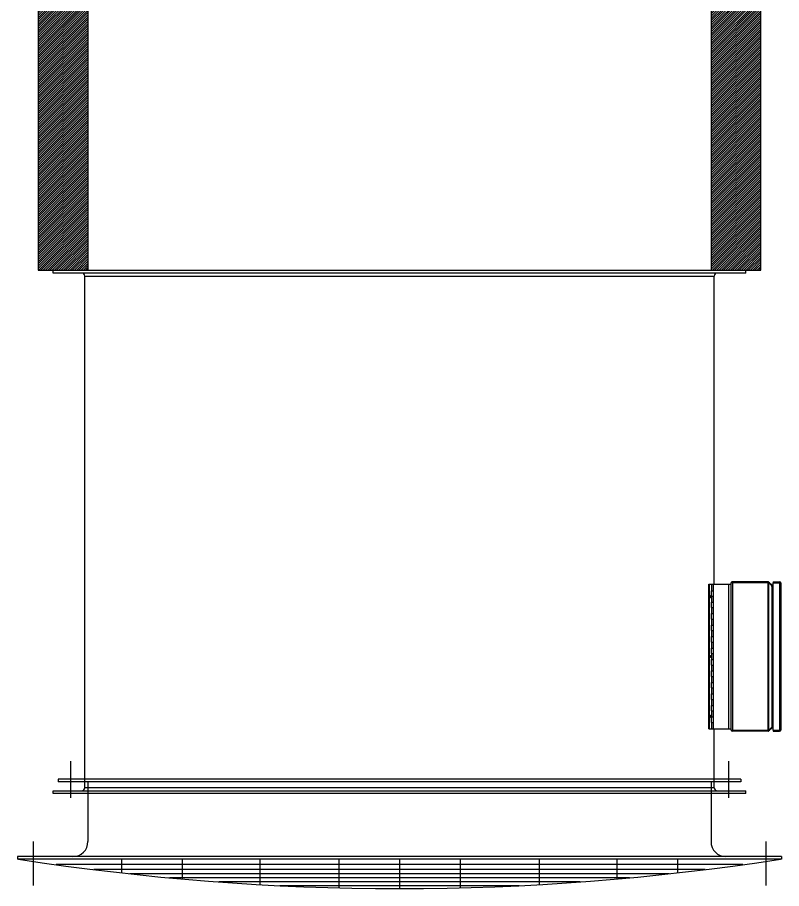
# Model space of a CAD drawing. Header units: millimetres. Extents: x -379292 to 1221486, y 92049 to 447512.
# Drawn here: x 124098 to 125631, y 210702 to 212449 of the extents above; entities that cross this region are included whole.
import ezdxf

# ---------------------------------------------------------------- set-up
doc = ezdxf.new("R2010")
doc.units = ezdxf.units.MM
doc.layers.add('_Systemair Ventilation Equipments', color=7, linetype='Continuous', lineweight=30)

# ---------------------------------------------------------------- blocks, each defined once
blk = doc.blocks.new('RSA 1250')
at = {"layer": '_Systemair Ventilation Equipments', "color": 8}
for p, q in [((12228.56, 3752.73), (12103.56, 3752.73)), ((12103.56, 3752.73), (12103.56, 3607.73)), ((12103.56, 3752.73), (12103.56, 3742.73)), ((12113.44, 3742.73), (12103.56, 3752.62)), ((12113.89, 3742.73), (12103.89, 3752.73)), ((12114.34, 3742.73), (12104.34, 3752.73)), ((12114.79, 3742.73), (12104.79, 3752.73)), ((12115.24, 3742.73), (12105.24, 3752.73)), ((12115.69, 3742.73), (12105.69, 3752.73)), ((12116.14, 3742.73), (12106.14, 3752.73)), ((12116.59, 3742.73), (12106.59, 3752.73)), ((12117.04, 3742.73), (12107.04, 3752.73)), ((12117.49, 3742.73), (12107.49, 3752.73)), ((12117.93, 3742.73), (12107.93, 3752.73)), ((12118.38, 3742.73), (12108.38, 3752.73)), ((12118.83, 3742.73), (12108.83, 3752.73)), ((12119.28, 3742.73), (12109.28, 3752.73)), ((12119.73, 3742.73), (12109.73, 3752.73)), ((12120.18, 3742.73), (12110.18, 3752.73)), ((12120.63, 3742.73), (12110.63, 3752.73)), ((12121.08, 3742.73), (12111.08, 3752.73)), ((12121.53, 3742.73), (12111.53, 3752.73)), ((12121.98, 3742.73), (12111.98, 3752.73)), ((12122.42, 3742.73), (12112.42, 3752.73)), ((12122.87, 3742.73), (12112.87, 3752.73)), ((12123.32, 3742.73), (12113.32, 3752.73)), ((12123.77, 3742.73), (12113.77, 3752.73)), ((12124.22, 3742.73), (12114.22, 3752.73)), ((12124.67, 3742.73), (12114.67, 3752.73)), ((12125.12, 3742.73), (12115.12, 3752.73)), ((12125.57, 3742.73), (12115.57, 3752.73)), ((12126.02, 3742.73), (12116.02, 3752.73)), ((12126.47, 3742.73), (12116.47, 3752.73)), ((12126.91, 3742.73), (12116.91, 3752.73)), ((12127.36, 3742.73), (12117.36, 3752.73)), ((12127.81, 3742.73), (12117.81, 3752.73)), ((12128.26, 3742.73), (12118.26, 3752.73)), ((12128.71, 3742.73), (12118.71, 3752.73)), ((12129.16, 3742.73), (12119.16, 3752.73)), ((12129.61, 3742.73), (12119.61, 3752.73)), ((12130.06, 3742.73), (12120.06, 3752.73)), ((12130.51, 3742.73), (12120.51, 3752.73)), ((12130.96, 3742.73), (12120.96, 3752.73)), ((12131.4, 3742.73), (12121.4, 3752.73)), ((12131.85, 3742.73), (12121.85, 3752.73)), ((12132.3, 3742.73), (12122.3, 3752.73)), ((12132.75, 3742.73), (12122.75, 3752.73)), ((12133.2, 3742.73), (12123.2, 3752.73)), ((12133.65, 3742.73), (12123.65, 3752.73)), ((12134.1, 3742.73), (12124.1, 3752.73)), ((12134.55, 3742.73), (12124.55, 3752.73)), ((12135, 3742.73), (12125, 3752.73)), ((12135.45, 3742.73), (12125.45, 3752.73)), ((12135.89, 3742.73), (12125.89, 3752.73)), ((12136.34, 3742.73), (12126.34, 3752.73)), ((12136.79, 3742.73), (12126.79, 3752.73)), ((12137.24, 3742.73), (12127.24, 3752.73)), ((12137.69, 3742.73), (12127.69, 3752.73)), ((12138.14, 3742.73), (12128.14, 3752.73)), ((12138.59, 3742.73), (12128.59, 3752.73)), ((12139.04, 3742.73), (12129.04, 3752.73)), ((12139.49, 3742.73), (12129.49, 3752.73)), ((12139.94, 3742.73), (12129.94, 3752.73)), ((12140.38, 3742.73), (12130.38, 3752.73)), ((12140.83, 3742.73), (12130.83, 3752.73)), ((12141.28, 3742.73), (12131.28, 3752.73)), ((12141.73, 3742.73), (12131.73, 3752.73)), ((12142.18, 3742.73), (12132.18, 3752.73)), ((12142.63, 3742.73), (12132.63, 3752.73)), ((12143.08, 3742.73), (12133.08, 3752.73)), ((12143.53, 3742.73), (12133.53, 3752.73)), ((12143.98, 3742.73), (12133.98, 3752.73)), ((12144.43, 3742.73), (12134.43, 3752.73)), ((12144.87, 3742.73), (12134.87, 3752.73)), ((12145.32, 3742.73), (12135.32, 3752.73)), ((12145.77, 3742.73), (12135.77, 3752.73)), ((12146.22, 3742.73), (12136.22, 3752.73)), ((12146.67, 3742.73), (12136.67, 3752.73)), ((12147.12, 3742.73), (12137.12, 3752.73)), ((12147.57, 3742.73), (12137.57, 3752.73)), ((12148.02, 3742.73), (12138.02, 3752.73)), ((12148.47, 3742.73), (12138.47, 3752.73)), ((12148.92, 3742.73), (12138.92, 3752.73)), ((12149.36, 3742.73), (12139.36, 3752.73)), ((12149.81, 3742.73), (12139.81, 3752.73)), ((12150.26, 3742.73), (12140.26, 3752.73)), ((12150.71, 3742.73), (12140.71, 3752.73)), ((12151.16, 3742.73), (12141.16, 3752.73)), ((12151.61, 3742.73), (12141.61, 3752.73)), ((12152.06, 3742.73), (12142.06, 3752.73)), ((12152.51, 3742.73), (12142.51, 3752.73)), ((12152.96, 3742.73), (12142.96, 3752.73)), ((12153.41, 3742.73), (12143.41, 3752.73)), ((12153.86, 3742.73), (12143.86, 3752.73)), ((12154.3, 3742.73), (12144.3, 3752.73)), ((12154.75, 3742.73), (12144.75, 3752.73)), ((12155.2, 3742.73), (12145.2, 3752.73)), ((12155.65, 3742.73), (12145.65, 3752.73)), ((12156.1, 3742.73), (12146.1, 3752.73)), ((12156.55, 3742.73), (12146.55, 3752.73)), ((12157, 3742.73), (12147, 3752.73)), ((12157.45, 3742.73), (12147.45, 3752.73)), ((12157.9, 3742.73), (12147.9, 3752.73)), ((12158.35, 3742.73), (12148.35, 3752.73)), ((12158.79, 3742.73), (12148.79, 3752.73)), ((12159.24, 3742.73), (12149.24, 3752.73)), ((12159.69, 3742.73), (12149.69, 3752.73)), ((12160.14, 3742.73), (12150.14, 3752.73)), ((12160.59, 3742.73), (12150.59, 3752.73)), ((12161.04, 3742.73), (12151.04, 3752.73)), ((12161.49, 3742.73), (12151.49, 3752.73)), ((12161.94, 3742.73), (12151.94, 3752.73)), ((12162.39, 3742.73), (12152.39, 3752.73)), ((12162.84, 3742.73), (12152.84, 3752.73)), ((12163.28, 3742.73), (12153.28, 3752.73)), ((12163.73, 3742.73), (12153.73, 3752.73)), ((12164.18, 3742.73), (12154.18, 3752.73)), ((12164.63, 3742.73), (12154.63, 3752.73)), ((12165.08, 3742.73), (12155.08, 3752.73)), ((12165.53, 3742.73), (12155.53, 3752.73)), ((12165.98, 3742.73), (12155.98, 3752.73)), ((12166.43, 3742.73), (12156.43, 3752.73)), ((12166.88, 3742.73), (12156.88, 3752.73)), ((12167.33, 3742.73), (12157.33, 3752.73)), ((12167.77, 3742.73), (12157.77, 3752.73)), ((12168.22, 3742.73), (12158.22, 3752.73)), ((12168.67, 3742.73), (12158.67, 3752.73)), ((12169.12, 3742.73), (12159.12, 3752.73)), ((12169.57, 3742.73), (12159.57, 3752.73)), ((12170.02, 3742.73), (12160.02, 3752.73)), ((12170.47, 3742.73), (12160.47, 3752.73)), ((12170.92, 3742.73), (12160.92, 3752.73)), ((12171.37, 3742.73), (12161.37, 3752.73)), ((12171.82, 3742.73), (12161.82, 3752.73)), ((12172.26, 3742.73), (12162.26, 3752.73)), ((12172.71, 3742.73), (12162.71, 3752.73)), ((12173.16, 3742.73), (12163.16, 3752.73)), ((12173.61, 3742.73), (12163.61, 3752.73)), ((12174.06, 3742.73), (12164.06, 3752.73)), ((12174.51, 3742.73), (12164.51, 3752.73)), ((12174.96, 3742.73), (12164.96, 3752.73)), ((12175.41, 3742.73), (12165.41, 3752.73)), ((12175.86, 3742.73), (12165.86, 3752.73)), ((12176.31, 3742.73), (12166.31, 3752.73)), ((12176.75, 3742.73), (12166.75, 3752.73)), ((12177.2, 3742.73), (12167.2, 3752.73)), ((12177.65, 3742.73), (12167.65, 3752.73)), ((12178.1, 3742.73), (12168.1, 3752.73)), ((12178.55, 3742.73), (12168.55, 3752.73)), ((12179, 3742.73), (12169, 3752.73)), ((12179.45, 3742.73), (12169.45, 3752.73)), ((12179.9, 3742.73), (12169.9, 3752.73)), ((12180.35, 3742.73), (12170.35, 3752.73)), ((12180.8, 3742.73), (12170.8, 3752.73)), ((12181.24, 3742.73), (12171.24, 3752.73)), ((12181.69, 3742.73), (12171.69, 3752.73)), ((12182.14, 3742.73), (12172.14, 3752.73)), ((12182.59, 3742.73), (12172.59, 3752.73)), ((12183.04, 3742.73), (12173.04, 3752.73)), ((12183.49, 3742.73), (12173.49, 3752.73)), ((12183.94, 3742.73), (12173.94, 3752.73)), ((12184.39, 3742.73), (12174.39, 3752.73)), ((12184.84, 3742.73), (12174.84, 3752.73)), ((12185.29, 3742.73), (12175.29, 3752.73)), ((12185.73, 3742.73), (12175.73, 3752.73)), ((12186.18, 3742.73), (12176.18, 3752.73)), ((12186.63, 3742.73), (12176.63, 3752.73)), ((12187.08, 3742.73), (12177.08, 3752.73)), ((12187.53, 3742.73), (12177.53, 3752.73)), ((12187.98, 3742.73), (12177.98, 3752.73)), ((12188.43, 3742.73), (12178.43, 3752.73)), ((12188.88, 3742.73), (12178.88, 3752.73)), ((12189.33, 3742.73), (12179.33, 3752.73)), ((12189.78, 3742.73), (12179.78, 3752.73)), ((12190.23, 3742.73), (12180.23, 3752.73)), ((12190.67, 3742.73), (12180.67, 3752.73)), ((12191.12, 3742.73), (12181.12, 3752.73)), ((12191.57, 3742.73), (12181.57, 3752.73)), ((12192.02, 3742.73), (12182.02, 3752.73)), ((12192.47, 3742.73), (12182.47, 3752.73)), ((12192.92, 3742.73), (12182.92, 3752.73)), ((12193.37, 3742.73), (12183.37, 3752.73)), ((12193.82, 3742.73), (12183.82, 3752.73)), ((12194.27, 3742.73), (12184.27, 3752.73)), ((12194.72, 3742.73), (12184.72, 3752.73)), ((12195.16, 3742.73), (12185.16, 3752.73)), ((12195.61, 3742.73), (12185.61, 3752.73)), ((12196.06, 3742.73), (12186.06, 3752.73)), ((12196.51, 3742.73), (12186.51, 3752.73)), ((12196.96, 3742.73), (12186.96, 3752.73)), ((12197.41, 3742.73), (12187.41, 3752.73)), ((12197.86, 3742.73), (12187.86, 3752.73)), ((12198.31, 3742.73), (12188.31, 3752.73)), ((12198.76, 3742.73), (12188.76, 3752.73)), ((12199.21, 3742.73), (12189.21, 3752.73)), ((12199.65, 3742.73), (12189.65, 3752.73)), ((12200.1, 3742.73), (12190.1, 3752.73)), ((12200.55, 3742.73), (12190.55, 3752.73)), ((12201, 3742.73), (12191, 3752.73)), ((12201.45, 3742.73), (12191.45, 3752.73)), ((12201.9, 3742.73), (12191.9, 3752.73)), ((12202.35, 3742.73), (12192.35, 3752.73)), ((12202.8, 3742.73), (12192.8, 3752.73)), ((12203.25, 3742.73), (12193.25, 3752.73)), ((12203.7, 3742.73), (12193.7, 3752.73)), ((12204.14, 3742.73), (12194.14, 3752.73)), ((12204.59, 3742.73), (12194.59, 3752.73)), ((12205.04, 3742.73), (12195.04, 3752.73)), ((12205.49, 3742.73), (12195.49, 3752.73)), ((12205.94, 3742.73), (12195.94, 3752.73)), ((12206.39, 3742.73), (12196.39, 3752.73)), ((12206.84, 3742.73), (12196.84, 3752.73)), ((12207.29, 3742.73), (12197.29, 3752.73)), ((12207.74, 3742.73), (12197.74, 3752.73)), ((12208.19, 3742.73), (12198.19, 3752.73)), ((12208.63, 3742.73), (12198.63, 3752.73)), ((12209.08, 3742.73), (12199.08, 3752.73)), ((12209.53, 3742.73), (12199.53, 3752.73)), ((12209.98, 3742.73), (12199.98, 3752.73)), ((12210.43, 3742.73), (12200.43, 3752.73)), ((12210.88, 3742.73), (12200.88, 3752.73)), ((12211.33, 3742.73), (12201.33, 3752.73)), ((12211.78, 3742.73), (12201.78, 3752.73)), ((12212.23, 3742.73), (12202.23, 3752.73)), ((12212.68, 3742.73), (12202.68, 3752.73)), ((12213.12, 3742.73), (12203.12, 3752.73)), ((12213.57, 3742.73), (12203.57, 3752.73)), ((12214.02, 3742.73), (12204.02, 3752.73)), ((12214.47, 3742.73), (12204.47, 3752.73)), ((12214.92, 3742.73), (12204.92, 3752.73)), ((12215.37, 3742.73), (12205.37, 3752.73)), ((12215.82, 3742.73), (12205.82, 3752.73)), ((12216.27, 3742.73), (12206.27, 3752.73)), ((12216.72, 3742.73), (12206.72, 3752.73)), ((12217.17, 3742.73), (12207.17, 3752.73)), ((12217.61, 3742.73), (12207.61, 3752.73)), ((12218.06, 3742.73), (12208.06, 3752.73)), ((12218.51, 3742.73), (12208.51, 3752.73)), ((12218.96, 3742.73), (12208.96, 3752.73)), ((12219.41, 3742.73), (12209.41, 3752.73)), ((12219.86, 3742.73), (12209.86, 3752.73)), ((12220.31, 3742.73), (12210.31, 3752.73)), ((12220.76, 3742.73), (12210.76, 3752.73)), ((12221.21, 3742.73), (12211.21, 3752.73)), ((12221.66, 3742.73), (12211.66, 3752.73)), ((12222.11, 3742.73), (12212.11, 3752.73)), ((12222.55, 3742.73), (12212.55, 3752.73)), ((12223, 3742.73), (12213, 3752.73)), ((12223.45, 3742.73), (12213.45, 3752.73)), ((12223.9, 3742.73), (12213.9, 3752.73)), ((12224.35, 3742.73), (12214.35, 3752.73)), ((12224.8, 3742.73), (12214.8, 3752.73)), ((12225.25, 3742.73), (12215.25, 3752.73)), ((12225.7, 3742.73), (12215.7, 3752.73)), ((12226.15, 3742.73), (12216.15, 3752.73)), ((12226.6, 3742.73), (12216.6, 3752.73)), ((12227.04, 3742.73), (12217.04, 3752.73)), ((12227.49, 3742.73), (12217.49, 3752.73)), ((12227.94, 3742.73), (12217.94, 3752.73)), ((12228.39, 3742.73), (12218.39, 3752.73)), ((12228.56, 3743.01), (12218.84, 3752.73)), ((12228.56, 3743.46), (12219.29, 3752.73)), ((12228.56, 3743.91), (12219.74, 3752.73)), ((12228.56, 3744.36), (12220.19, 3752.73)), ((12228.56, 3744.81), (12220.64, 3752.73)), ((12228.56, 3745.26), (12221.09, 3752.73)), ((12228.56, 3745.71), (12221.53, 3752.73)), ((12228.56, 3746.16), (12221.98, 3752.73)), ((12228.56, 3746.61), (12222.43, 3752.73)), ((12228.56, 3747.06), (12222.88, 3752.73)), ((12228.56, 3747.5), (12223.33, 3752.73)), ((12228.56, 3747.95), (12223.78, 3752.73)), ((12228.56, 3748.4), (12224.23, 3752.73)), ((12228.56, 3748.85), (12224.68, 3752.73)), ((12228.56, 3749.3), (12225.13, 3752.73)), ((12228.56, 3749.75), (12225.58, 3752.73)), ((12228.56, 3750.2), (12226.02, 3752.73)), ((12228.56, 3750.65), (12226.47, 3752.73)), ((12228.56, 3751.1), (12226.92, 3752.73)), ((12228.56, 3751.55), (12227.37, 3752.73)), ((12228.56, 3752), (12227.82, 3752.73)), ((12228.56, 3752.44), (12228.27, 3752.73)), ((12228.56, 3607.73), (12228.56, 3752.73)), ((12112.99, 3742.73), (12103.56, 3752.17)), ((12112.55, 3742.73), (12103.56, 3751.72)), ((12112.1, 3742.73), (12103.56, 3751.27)), ((12111.65, 3742.73), (12103.56, 3750.82)), ((12111.2, 3742.73), (12103.56, 3750.37)), ((12110.75, 3742.73), (12103.56, 3749.92)), ((12110.3, 3742.73), (12103.56, 3749.48)), ((12109.85, 3742.73), (12103.56, 3749.03)), ((12109.4, 3742.73), (12103.56, 3748.58)), ((12108.95, 3742.73), (12103.56, 3748.13)), ((12108.5, 3742.73), (12103.56, 3747.68)), ((12108.06, 3742.73), (12103.56, 3747.23)), ((12107.61, 3742.73), (12103.56, 3746.78)), ((12107.16, 3742.73), (12103.56, 3746.33)), ((12106.71, 3742.73), (12103.56, 3745.88)), ((12106.26, 3742.73), (12103.56, 3745.43)), ((12105.81, 3742.73), (12103.56, 3744.99)), ((12105.36, 3742.73), (12103.56, 3744.54)), ((12104.91, 3742.73), (12103.56, 3744.09)), ((12104.46, 3742.73), (12103.56, 3743.64)), ((12104.01, 3742.73), (12103.56, 3743.19)), ((12103.57, 3742.73), (12103.56, 3742.74)), ((12103.56, 3742.73), (12228.56, 3742.73)), ((12103.56, 3607.73), (12103.56, 3617.73)), ((12103.56, 3617.73), (12228.56, 3617.73)), ((12113.29, 3607.73), (12103.56, 3617.47)), ((12112.84, 3607.73), (12103.56, 3617.02)), ((12112.39, 3607.73), (12103.56, 3616.57)), ((12113.74, 3607.73), (12103.74, 3617.73)), ((12114.19, 3607.73), (12104.19, 3617.73)), ((12114.64, 3607.73), (12104.64, 3617.73)), ((12115.09, 3607.73), (12105.09, 3617.73)), ((12115.54, 3607.73), (12105.54, 3617.73)), ((12115.99, 3607.73), (12105.99, 3617.73)), ((12116.43, 3607.73), (12106.43, 3617.73)), ((12116.88, 3607.73), (12106.88, 3617.73)), ((12117.33, 3607.73), (12107.33, 3617.73)), ((12117.78, 3607.73), (12107.78, 3617.73)), ((12118.23, 3607.73), (12108.23, 3617.73)), ((12118.68, 3607.73), (12108.68, 3617.73)), ((12119.13, 3607.73), (12109.13, 3617.73)), ((12119.58, 3607.73), (12109.58, 3617.73)), ((12120.03, 3607.73), (12110.03, 3617.73)), ((12120.48, 3607.73), (12110.48, 3617.73)), ((12120.92, 3607.73), (12110.92, 3617.73)), ((12121.37, 3607.73), (12111.37, 3617.73)), ((12121.82, 3607.73), (12111.82, 3617.73)), ((12122.27, 3607.73), (12112.27, 3617.73)), ((12122.72, 3607.73), (12112.72, 3617.73)), ((12123.17, 3607.73), (12113.17, 3617.73)), ((12123.62, 3607.73), (12113.62, 3617.73)), ((12124.07, 3607.73), (12114.07, 3617.73)), ((12124.52, 3607.73), (12114.52, 3617.73)), ((12124.97, 3607.73), (12114.97, 3617.73)), ((12125.41, 3607.73), (12115.41, 3617.73)), ((12125.86, 3607.73), (12115.86, 3617.73)), ((12126.31, 3607.73), (12116.31, 3617.73)), ((12126.76, 3607.73), (12116.76, 3617.73)), ((12127.21, 3607.73), (12117.21, 3617.73)), ((12127.66, 3607.73), (12117.66, 3617.73)), ((12128.11, 3607.73), (12118.11, 3617.73)), ((12128.56, 3607.73), (12118.56, 3617.73)), ((12129.01, 3607.73), (12119.01, 3617.73)), ((12129.46, 3607.73), (12119.46, 3617.73)), ((12129.9, 3607.73), (12119.9, 3617.73)), ((12130.35, 3607.73), (12120.35, 3617.73)), ((12130.8, 3607.73), (12120.8, 3617.73)), ((12131.25, 3607.73), (12121.25, 3617.73)), ((12131.7, 3607.73), (12121.7, 3617.73)), ((12132.15, 3607.73), (12122.15, 3617.73)), ((12132.6, 3607.73), (12122.6, 3617.73)), ((12133.05, 3607.73), (12123.05, 3617.73)), ((12133.5, 3607.73), (12123.5, 3617.73)), ((12133.95, 3607.73), (12123.95, 3617.73)), ((12134.39, 3607.73), (12124.39, 3617.73)), ((12134.84, 3607.73), (12124.84, 3617.73)), ((12135.29, 3607.73), (12125.29, 3617.73)), ((12135.74, 3607.73), (12125.74, 3617.73)), ((12136.19, 3607.73), (12126.19, 3617.73)), ((12136.64, 3607.73), (12126.64, 3617.73)), ((12137.09, 3607.73), (12127.09, 3617.73)), ((12137.54, 3607.73), (12127.54, 3617.73)), ((12137.99, 3607.73), (12127.99, 3617.73)), ((12138.44, 3607.73), (12128.44, 3617.73)), ((12138.88, 3607.73), (12128.88, 3617.73)), ((12139.33, 3607.73), (12129.33, 3617.73)), ((12139.78, 3607.73), (12129.78, 3617.73)), ((12140.23, 3607.73), (12130.23, 3617.73)), ((12140.68, 3607.73), (12130.68, 3617.73)), ((12141.13, 3607.73), (12131.13, 3617.73)), ((12141.58, 3607.73), (12131.58, 3617.73)), ((12142.03, 3607.73), (12132.03, 3617.73)), ((12142.48, 3607.73), (12132.48, 3617.73)), ((12142.93, 3607.73), (12132.93, 3617.73)), ((12143.37, 3607.73), (12133.37, 3617.73)), ((12143.82, 3607.73), (12133.82, 3617.73)), ((12144.27, 3607.73), (12134.27, 3617.73)), ((12144.72, 3607.73), (12134.72, 3617.73)), ((12145.17, 3607.73), (12135.17, 3617.73)), ((12145.62, 3607.73), (12135.62, 3617.73)), ((12146.07, 3607.73), (12136.07, 3617.73)), ((12146.52, 3607.73), (12136.52, 3617.73)), ((12146.97, 3607.73), (12136.97, 3617.73)), ((12147.42, 3607.73), (12137.42, 3617.73)), ((12147.87, 3607.73), (12137.87, 3617.73)), ((12148.31, 3607.73), (12138.31, 3617.73)), ((12148.76, 3607.73), (12138.76, 3617.73)), ((12149.21, 3607.73), (12139.21, 3617.73)), ((12149.66, 3607.73), (12139.66, 3617.73)), ((12150.11, 3607.73), (12140.11, 3617.73)), ((12150.56, 3607.73), (12140.56, 3617.73)), ((12151.01, 3607.73), (12141.01, 3617.73)), ((12151.46, 3607.73), (12141.46, 3617.73)), ((12151.91, 3607.73), (12141.91, 3617.73)), ((12152.36, 3607.73), (12142.36, 3617.73)), ((12152.8, 3607.73), (12142.8, 3617.73)), ((12153.25, 3607.73), (12143.25, 3617.73)), ((12153.7, 3607.73), (12143.7, 3617.73)), ((12154.15, 3607.73), (12144.15, 3617.73)), ((12154.6, 3607.73), (12144.6, 3617.73)), ((12155.05, 3607.73), (12145.05, 3617.73)), ((12155.5, 3607.73), (12145.5, 3617.73)), ((12155.95, 3607.73), (12145.95, 3617.73)), ((12156.4, 3607.73), (12146.4, 3617.73)), ((12156.85, 3607.73), (12146.85, 3617.73)), ((12157.29, 3607.73), (12147.29, 3617.73)), ((12157.74, 3607.73), (12147.74, 3617.73)), ((12158.19, 3607.73), (12148.19, 3617.73)), ((12158.64, 3607.73), (12148.64, 3617.73)), ((12159.09, 3607.73), (12149.09, 3617.73)), ((12159.54, 3607.73), (12149.54, 3617.73)), ((12159.99, 3607.73), (12149.99, 3617.73)), ((12160.44, 3607.73), (12150.44, 3617.73)), ((12160.89, 3607.73), (12150.89, 3617.73)), ((12161.34, 3607.73), (12151.34, 3617.73)), ((12161.78, 3607.73), (12151.78, 3617.73)), ((12162.23, 3607.73), (12152.23, 3617.73)), ((12162.68, 3607.73), (12152.68, 3617.73)), ((12163.13, 3607.73), (12153.13, 3617.73)), ((12163.58, 3607.73), (12153.58, 3617.73)), ((12164.03, 3607.73), (12154.03, 3617.73)), ((12164.48, 3607.73), (12154.48, 3617.73)), ((12164.93, 3607.73), (12154.93, 3617.73)), ((12165.38, 3607.73), (12155.38, 3617.73)), ((12165.83, 3607.73), (12155.83, 3617.73)), ((12166.27, 3607.73), (12156.27, 3617.73)), ((12166.72, 3607.73), (12156.72, 3617.73)), ((12167.17, 3607.73), (12157.17, 3617.73)), ((12167.62, 3607.73), (12157.62, 3617.73)), ((12168.07, 3607.73), (12158.07, 3617.73)), ((12168.52, 3607.73), (12158.52, 3617.73)), ((12168.97, 3607.73), (12158.97, 3617.73)), ((12169.42, 3607.73), (12159.42, 3617.73)), ((12169.87, 3607.73), (12159.87, 3617.73)), ((12170.32, 3607.73), (12160.32, 3617.73)), ((12170.76, 3607.73), (12160.76, 3617.73)), ((12171.21, 3607.73), (12161.21, 3617.73)), ((12171.66, 3607.73), (12161.66, 3617.73)), ((12172.11, 3607.73), (12162.11, 3617.73)), ((12172.56, 3607.73), (12162.56, 3617.73)), ((12173.01, 3607.73), (12163.01, 3617.73)), ((12173.46, 3607.73), (12163.46, 3617.73)), ((12173.91, 3607.73), (12163.91, 3617.73)), ((12174.36, 3607.73), (12164.36, 3617.73)), ((12174.81, 3607.73), (12164.81, 3617.73)), ((12175.25, 3607.73), (12165.25, 3617.73)), ((12175.7, 3607.73), (12165.7, 3617.73)), ((12176.15, 3607.73), (12166.15, 3617.73)), ((12176.6, 3607.73), (12166.6, 3617.73)), ((12177.05, 3607.73), (12167.05, 3617.73)), ((12177.5, 3607.73), (12167.5, 3617.73)), ((12177.95, 3607.73), (12167.95, 3617.73)), ((12178.4, 3607.73), (12168.4, 3617.73)), ((12178.85, 3607.73), (12168.85, 3617.73)), ((12179.3, 3607.73), (12169.3, 3617.73)), ((12179.74, 3607.73), (12169.74, 3617.73)), ((12180.19, 3607.73), (12170.19, 3617.73)), ((12180.64, 3607.73), (12170.64, 3617.73)), ((12181.09, 3607.73), (12171.09, 3617.73)), ((12181.54, 3607.73), (12171.54, 3617.73)), ((12181.99, 3607.73), (12171.99, 3617.73)), ((12182.44, 3607.73), (12172.44, 3617.73)), ((12182.89, 3607.73), (12172.89, 3617.73)), ((12183.34, 3607.73), (12173.34, 3617.73)), ((12183.79, 3607.73), (12173.79, 3617.73)), ((12184.24, 3607.73), (12174.24, 3617.73)), ((12184.68, 3607.73), (12174.68, 3617.73)), ((12185.13, 3607.73), (12175.13, 3617.73)), ((12185.58, 3607.73), (12175.58, 3617.73)), ((12186.03, 3607.73), (12176.03, 3617.73)), ((12186.48, 3607.73), (12176.48, 3617.73)), ((12186.93, 3607.73), (12176.93, 3617.73)), ((12187.38, 3607.73), (12177.38, 3617.73)), ((12187.83, 3607.73), (12177.83, 3617.73)), ((12188.28, 3607.73), (12178.28, 3617.73)), ((12188.73, 3607.73), (12178.73, 3617.73)), ((12189.17, 3607.73), (12179.17, 3617.73)), ((12189.62, 3607.73), (12179.62, 3617.73)), ((12190.07, 3607.73), (12180.07, 3617.73)), ((12190.52, 3607.73), (12180.52, 3617.73)), ((12190.97, 3607.73), (12180.97, 3617.73)), ((12191.42, 3607.73), (12181.42, 3617.73)), ((12191.87, 3607.73), (12181.87, 3617.73)), ((12192.32, 3607.73), (12182.32, 3617.73)), ((12192.77, 3607.73), (12182.77, 3617.73)), ((12193.22, 3607.73), (12183.22, 3617.73)), ((12193.66, 3607.73), (12183.66, 3617.73)), ((12194.11, 3607.73), (12184.11, 3617.73)), ((12194.56, 3607.73), (12184.56, 3617.73)), ((12195.01, 3607.73), (12185.01, 3617.73)), ((12195.46, 3607.73), (12185.46, 3617.73)), ((12195.91, 3607.73), (12185.91, 3617.73)), ((12196.36, 3607.73), (12186.36, 3617.73)), ((12196.81, 3607.73), (12186.81, 3617.73)), ((12197.26, 3607.73), (12187.26, 3617.73)), ((12197.71, 3607.73), (12187.71, 3617.73)), ((12198.15, 3607.73), (12188.15, 3617.73)), ((12198.6, 3607.73), (12188.6, 3617.73)), ((12199.05, 3607.73), (12189.05, 3617.73)), ((12199.5, 3607.73), (12189.5, 3617.73)), ((12199.95, 3607.73), (12189.95, 3617.73)), ((12200.4, 3607.73), (12190.4, 3617.73)), ((12200.85, 3607.73), (12190.85, 3617.73)), ((12201.3, 3607.73), (12191.3, 3617.73)), ((12201.75, 3607.73), (12191.75, 3617.73)), ((12202.2, 3607.73), (12192.2, 3617.73)), ((12202.64, 3607.73), (12192.64, 3617.73)), ((12203.09, 3607.73), (12193.09, 3617.73)), ((12203.54, 3607.73), (12193.54, 3617.73)), ((12203.99, 3607.73), (12193.99, 3617.73)), ((12204.44, 3607.73), (12194.44, 3617.73)), ((12204.89, 3607.73), (12194.89, 3617.73)), ((12205.34, 3607.73), (12195.34, 3617.73)), ((12205.79, 3607.73), (12195.79, 3617.73)), ((12206.24, 3607.73), (12196.24, 3617.73)), ((12206.69, 3607.73), (12196.69, 3617.73)), ((12207.13, 3607.73), (12197.13, 3617.73)), ((12207.58, 3607.73), (12197.58, 3617.73)), ((12208.03, 3607.73), (12198.03, 3617.73)), ((12208.48, 3607.73), (12198.48, 3617.73)), ((12208.93, 3607.73), (12198.93, 3617.73)), ((12209.38, 3607.73), (12199.38, 3617.73)), ((12209.83, 3607.73), (12199.83, 3617.73)), ((12210.28, 3607.73), (12200.28, 3617.73)), ((12210.73, 3607.73), (12200.73, 3617.73)), ((12211.18, 3607.73), (12201.18, 3617.73)), ((12211.62, 3607.73), (12201.62, 3617.73)), ((12212.07, 3607.73), (12202.07, 3617.73)), ((12212.52, 3607.73), (12202.52, 3617.73)), ((12212.97, 3607.73), (12202.97, 3617.73)), ((12213.42, 3607.73), (12203.42, 3617.73)), ((12213.87, 3607.73), (12203.87, 3617.73)), ((12214.32, 3607.73), (12204.32, 3617.73)), ((12214.77, 3607.73), (12204.77, 3617.73)), ((12215.22, 3607.73), (12205.22, 3617.73)), ((12215.67, 3607.73), (12205.67, 3617.73)), ((12216.11, 3607.73), (12206.11, 3617.73)), ((12216.56, 3607.73), (12206.56, 3617.73)), ((12217.01, 3607.73), (12207.01, 3617.73)), ((12217.46, 3607.73), (12207.46, 3617.73)), ((12217.91, 3607.73), (12207.91, 3617.73)), ((12218.36, 3607.73), (12208.36, 3617.73)), ((12218.81, 3607.73), (12208.81, 3617.73)), ((12219.26, 3607.73), (12209.26, 3617.73)), ((12219.71, 3607.73), (12209.71, 3617.73)), ((12220.16, 3607.73), (12210.16, 3617.73)), ((12220.61, 3607.73), (12210.61, 3617.73)), ((12221.05, 3607.73), (12211.05, 3617.73)), ((12221.5, 3607.73), (12211.5, 3617.73)), ((12221.95, 3607.73), (12211.95, 3617.73)), ((12222.4, 3607.73), (12212.4, 3617.73)), ((12222.85, 3607.73), (12212.85, 3617.73)), ((12223.3, 3607.73), (12213.3, 3617.73)), ((12223.75, 3607.73), (12213.75, 3617.73)), ((12224.2, 3607.73), (12214.2, 3617.73)), ((12224.65, 3607.73), (12214.65, 3617.73)), ((12225.1, 3607.73), (12215.1, 3617.73)), ((12225.54, 3607.73), (12215.54, 3617.73)), ((12225.99, 3607.73), (12215.99, 3617.73)), ((12226.44, 3607.73), (12216.44, 3617.73)), ((12226.89, 3607.73), (12216.89, 3617.73)), ((12227.34, 3607.73), (12217.34, 3617.73)), ((12227.79, 3607.73), (12217.79, 3617.73)), ((12228.24, 3607.73), (12218.24, 3617.73)), ((12228.56, 3607.86), (12218.69, 3617.73)), ((12228.56, 3608.31), (12219.14, 3617.73)), ((12228.56, 3608.76), (12219.59, 3617.73)), ((12228.56, 3609.21), (12220.03, 3617.73)), ((12228.56, 3609.66), (12220.48, 3617.73)), ((12228.56, 3610.11), (12220.93, 3617.73)), ((12228.56, 3610.56), (12221.38, 3617.73)), ((12228.56, 3611.01), (12221.83, 3617.73)), ((12228.56, 3611.45), (12222.28, 3617.73)), ((12228.56, 3611.9), (12222.73, 3617.73)), ((12228.56, 3612.35), (12223.18, 3617.73)), ((12228.56, 3612.8), (12223.63, 3617.73)), ((12228.56, 3613.25), (12224.08, 3617.73)), ((12228.56, 3613.7), (12224.52, 3617.73)), ((12228.56, 3614.15), (12224.97, 3617.73)), ((12228.56, 3614.6), (12225.42, 3617.73)), ((12228.56, 3615.05), (12225.87, 3617.73)), ((12228.56, 3615.5), (12226.32, 3617.73)), ((12228.56, 3615.94), (12226.77, 3617.73)), ((12228.56, 3616.39), (12227.22, 3617.73)), ((12228.56, 3616.84), (12227.67, 3617.73)), ((12228.56, 3617.29), (12228.12, 3617.73)), ((12111.94, 3607.73), (12103.56, 3616.12)), ((12111.5, 3607.73), (12103.56, 3615.67)), ((12111.05, 3607.73), (12103.56, 3615.22)), ((12110.6, 3607.73), (12103.56, 3614.77)), ((12110.15, 3607.73), (12103.56, 3614.32)), ((12109.7, 3607.73), (12103.56, 3613.87)), ((12109.25, 3607.73), (12103.56, 3613.42)), ((12108.8, 3607.73), (12103.56, 3612.98)), ((12108.35, 3607.73), (12103.56, 3612.53)), ((12107.9, 3607.73), (12103.56, 3612.08)), ((12107.45, 3607.73), (12103.56, 3611.63)), ((12107, 3607.73), (12103.56, 3611.18)), ((12106.56, 3607.73), (12103.56, 3610.73)), ((12106.11, 3607.73), (12103.56, 3610.28)), ((12105.66, 3607.73), (12103.56, 3609.83)), ((12105.21, 3607.73), (12103.56, 3609.38)), ((12104.76, 3607.73), (12103.56, 3608.93)), ((12104.31, 3607.73), (12103.56, 3608.49)), ((12103.86, 3607.73), (12103.56, 3608.04)), ((12103.56, 3607.73), (12228.56, 3607.73))]:
    blk.add_line(p, q, dxfattribs=at)
blk = doc.blocks.new('AXC 1250')
at = {"layer": '_Systemair Ventilation Equipments', "color": 8, "linetype": 'Continuous'}
for p, q in [((12474.24, 3755.21), (12474.24, 3756.46)), ((12474.24, 3756.46), (12504.24, 3756.46)), ((12474.49, 3755.21), (12474.49, 3756.71)), ((12474.49, 3756.71), (12503.99, 3756.71)), ((12503.99, 3755.21), (12503.99, 3756.71)), ((12504.24, 3755.21), (12504.24, 3756.46)), ((12474.24, 3755.21), (12474.49, 3755.21)), ((12474.24, 3754.17), (12474.24, 3747.02)), ((12504.24, 3754.17), (12474.24, 3754.17)), ((12474.31, 3754.35), (12474.88, 3754.91)), ((12474.31, 3754.35), (12474.32, 3754.35)), ((12474.32, 3754.35), (12474.33, 3754.36)), ((12474.33, 3754.36), (12474.34, 3754.37)), ((12474.34, 3754.37), (12474.36, 3754.37)), ((12474.36, 3754.37), (12474.37, 3754.37)), ((12474.37, 3754.37), (12474.39, 3754.37)), ((12474.39, 3754.37), (12474.4, 3754.37)), ((12474.4, 3754.37), (12474.42, 3754.37)), ((12474.42, 3754.37), (12474.44, 3754.37)), ((12474.44, 3754.37), (12474.45, 3754.36)), ((12474.45, 3754.36), (12474.47, 3754.35)), ((12474.47, 3754.35), (12474.49, 3754.35)), ((12503.99, 3755.21), (12474.49, 3755.21)), ((12474.49, 3754.35), (12475.06, 3754.91)), ((12474.49, 3754.35), (12474.49, 3746.77)), ((12503.98, 3754.35), (12474.49, 3754.35)), ((12474.89, 3754.93), (12474.88, 3754.91)), ((12474.89, 3754.92), (12474.88, 3754.92)), ((12474.88, 3754.92), (12474.88, 3754.91)), ((12474.91, 3754.95), (12474.89, 3754.93)), ((12474.9, 3754.92), (12474.89, 3754.92)), ((12474.89, 3754.92), (12474.89, 3754.92)), ((12474.91, 3754.92), (12474.9, 3754.92)), ((12474.9, 3754.92), (12474.9, 3754.92)), ((12474.92, 3754.97), (12474.91, 3754.95)), ((12474.92, 3754.92), (12474.91, 3754.92)), ((12474.93, 3755), (12474.92, 3754.97)), ((12474.93, 3754.92), (12474.92, 3754.92)), ((12474.94, 3755.02), (12474.93, 3755)), ((12474.95, 3754.92), (12474.93, 3754.92)), ((12474.94, 3755.08), (12474.94, 3755.21)), ((12474.94, 3755.09), (12474.95, 3755.1)), ((12474.94, 3755.08), (12474.94, 3755.09)), ((12474.94, 3755.09), (12474.94, 3755.07)), ((12474.94, 3755.07), (12474.94, 3755.04)), ((12474.94, 3755.04), (12474.94, 3755.02)), ((12474.95, 3755.1), (12474.96, 3755.11)), ((12474.96, 3754.92), (12474.95, 3754.92)), ((12474.96, 3755.11), (12474.96, 3755.12)), ((12474.96, 3755.12), (12474.97, 3755.12)), ((12474.97, 3754.92), (12474.96, 3754.92)), ((12474.97, 3755.12), (12474.98, 3755.12)), ((12474.99, 3754.92), (12474.97, 3754.92)), ((12474.98, 3755.12), (12474.99, 3755.13)), ((12474.99, 3755.13), (12475, 3755.13)), ((12475, 3754.92), (12474.99, 3754.92)), ((12475, 3755.13), (12475.01, 3755.13)), ((12475.02, 3754.92), (12475, 3754.92)), ((12475.01, 3755.13), (12475.02, 3755.13)), ((12475.02, 3755.13), (12475.03, 3755.13)), ((12475.04, 3754.92), (12475.02, 3754.92)), ((12475.03, 3755.13), (12475.05, 3755.12)), ((12475.06, 3754.91), (12475.04, 3754.92)), ((12475.05, 3755.12), (12475.06, 3755.12)), ((12475.06, 3755.12), (12475.07, 3755.12)), ((12475.07, 3754.93), (12475.06, 3754.91)), ((12475.08, 3754.91), (12475.06, 3754.91)), ((12475.07, 3755.12), (12475.09, 3755.11)), ((12475.08, 3754.95), (12475.07, 3754.93)), ((12475.09, 3754.97), (12475.08, 3754.95)), ((12475.1, 3754.9), (12475.08, 3754.91)), ((12475.09, 3755.11), (12475.11, 3755.1)), ((12475.1, 3755.02), (12475.09, 3755)), ((12475.09, 3755), (12475.09, 3754.97)), ((12475.11, 3755.04), (12475.1, 3755.02)), ((12475.13, 3754.9), (12475.1, 3754.9)), ((12475.11, 3755.1), (12475.12, 3755.09)), ((12475.12, 3755.07), (12475.11, 3755.04)), ((12475.12, 3755.09), (12475.14, 3755.09)), ((12475.12, 3755.09), (12475.12, 3755.07)), ((12475.15, 3754.9), (12475.13, 3754.9)), ((12475.14, 3755.09), (12475.15, 3755.08)), ((12475.15, 3755.08), (12475.16, 3755.08)), ((12475.17, 3754.9), (12475.15, 3754.9)), ((12475.16, 3755.08), (12475.17, 3755.08)), ((12475.17, 3755.08), (12475.18, 3755.08)), ((12475.19, 3754.9), (12475.17, 3754.9)), ((12475.18, 3755.08), (12475.19, 3755.08)), ((12475.19, 3754.9), (12475.19, 3755.21)), ((12475.19, 3755.08), (12503.28, 3755.08)), ((12475.19, 3754.9), (12503.28, 3754.9)), ((12503.28, 3754.9), (12503.28, 3755.21)), ((12503.28, 3755.08), (12503.29, 3755.08)), ((12503.28, 3754.9), (12503.3, 3754.9)), ((12503.29, 3755.08), (12503.3, 3755.08)), ((12503.3, 3755.08), (12503.31, 3755.08)), ((12503.3, 3754.9), (12503.32, 3754.9)), ((12503.31, 3755.08), (12503.32, 3755.08)), ((12503.32, 3755.08), (12503.34, 3755.09)), ((12503.32, 3754.9), (12503.35, 3754.9)), ((12503.34, 3755.09), (12503.35, 3755.09)), ((12503.35, 3755.09), (12503.36, 3755.1)), ((12503.35, 3755.07), (12503.35, 3755.09)), ((12503.36, 3755.04), (12503.35, 3755.07)), ((12503.35, 3754.9), (12503.37, 3754.9)), ((12503.36, 3755.1), (12503.38, 3755.11)), ((12503.37, 3755.02), (12503.36, 3755.04)), ((12503.38, 3755), (12503.37, 3755.02)), ((12503.37, 3754.9), (12503.39, 3754.91)), ((12503.38, 3755.11), (12503.4, 3755.12)), ((12503.39, 3754.97), (12503.38, 3755)), ((12503.39, 3754.95), (12503.39, 3754.97)), ((12503.4, 3754.93), (12503.39, 3754.95)), ((12503.39, 3754.91), (12503.41, 3754.91)), ((12503.4, 3755.12), (12503.41, 3755.12)), ((12503.41, 3754.91), (12503.4, 3754.93)), ((12503.41, 3755.12), (12503.42, 3755.12)), ((12503.43, 3754.92), (12503.41, 3754.91)), ((12503.41, 3754.91), (12503.98, 3754.35)), ((12503.42, 3755.12), (12503.44, 3755.13)), ((12503.45, 3754.92), (12503.43, 3754.92)), ((12503.44, 3755.13), (12503.45, 3755.13)), ((12503.45, 3755.13), (12503.46, 3755.13)), ((12503.47, 3754.92), (12503.45, 3754.92)), ((12503.46, 3755.13), (12503.47, 3755.13)), ((12503.47, 3755.13), (12503.48, 3755.13)), ((12503.48, 3754.92), (12503.47, 3754.92)), ((12503.48, 3755.13), (12503.49, 3755.12)), ((12503.5, 3754.92), (12503.48, 3754.92)), ((12503.49, 3755.12), (12503.5, 3755.12)), ((12503.5, 3755.12), (12503.51, 3755.12)), ((12503.51, 3754.92), (12503.5, 3754.92)), ((12503.51, 3755.12), (12503.52, 3755.11)), ((12503.53, 3754.92), (12503.51, 3754.92)), ((12503.52, 3755.11), (12503.52, 3755.1)), ((12503.52, 3755.1), (12503.53, 3755.09)), ((12503.53, 3755.09), (12503.54, 3755.08)), ((12503.53, 3755.07), (12503.53, 3755.09)), ((12503.53, 3755.04), (12503.53, 3755.07)), ((12503.53, 3755.02), (12503.53, 3755.04)), ((12503.54, 3755), (12503.53, 3755.02)), ((12503.54, 3754.92), (12503.53, 3754.92)), ((12503.54, 3755.21), (12503.54, 3755.08)), ((12503.55, 3754.97), (12503.54, 3755)), ((12503.55, 3754.92), (12503.54, 3754.92)), ((12503.56, 3754.95), (12503.55, 3754.97)), ((12503.56, 3754.92), (12503.55, 3754.92)), ((12503.58, 3754.93), (12503.56, 3754.95)), ((12503.57, 3754.92), (12503.56, 3754.92)), ((12503.58, 3754.92), (12503.57, 3754.92)), ((12503.57, 3754.92), (12503.57, 3754.92)), ((12503.59, 3754.91), (12503.58, 3754.93)), ((12503.59, 3754.92), (12503.58, 3754.92)), ((12503.59, 3754.91), (12503.59, 3754.92)), ((12503.59, 3754.92), (12503.59, 3754.92)), ((12503.59, 3754.91), (12504.16, 3754.35)), ((12503.98, 3746.77), (12503.98, 3754.35)), ((12503.98, 3754.35), (12504, 3754.35)), ((12503.99, 3755.21), (12504.24, 3755.21)), ((12504, 3754.35), (12504.02, 3754.36)), ((12504.02, 3754.36), (12504.04, 3754.37)), ((12504.04, 3754.37), (12504.05, 3754.37)), ((12504.05, 3754.37), (12504.07, 3754.37)), ((12504.07, 3754.37), (12504.09, 3754.37)), ((12504.09, 3754.37), (12504.1, 3754.37)), ((12504.1, 3754.37), (12504.11, 3754.37)), ((12504.11, 3754.37), (12504.13, 3754.37)), ((12504.13, 3754.37), (12504.14, 3754.36)), ((12504.14, 3754.36), (12504.15, 3754.35)), ((12504.15, 3754.35), (12504.16, 3754.35)), ((12504.24, 3754.17), (12504.24, 3747.02)), ((12411.74, 3610.73), (12411.74, 3749.73)), ((12412.34, 3749.73), (12411.74, 3749.73)), ((12412.34, 3749.73), (12412.34, 3610.73)), ((12516.14, 3610.73), (12516.14, 3749.73)), ((12516.74, 3749.73), (12516.14, 3749.73)), ((12516.74, 3749.73), (12516.74, 3610.73)), ((12474.24, 3747.02), (12504.24, 3747.02)), ((12503.98, 3746.77), (12474.49, 3746.77)), ((12474.74, 3742.42), (12474.74, 3746.77)), ((12503.74, 3746.32), (12474.74, 3746.32)), ((12503.74, 3742.42), (12503.74, 3746.77)), ((12412.94, 3617.08), (12412.94, 3743.38)), ((12474.74, 3743.38), (12412.94, 3743.38)), ((12474.74, 3743.13), (12476.04, 3743.13)), ((12474.74, 3742.84), (12476.04, 3742.84)), ((12474.74, 3742.28), (12474.74, 3742.42)), ((12503.74, 3742.42), (12474.74, 3742.42)), ((12503.74, 3742.28), (12474.74, 3742.28)), ((12476.04, 3742.83), (12476.04, 3743.16)), ((12476.04, 3743.16), (12477.14, 3743.16)), ((12477.14, 3742.83), (12476.04, 3742.83)), ((12477.03, 3742.65), (12477.03, 3742.66)), ((12477.03, 3742.66), (12477.04, 3742.66)), ((12477.03, 3742.64), (12477.03, 3742.65)), ((12477.03, 3742.65), (12477.03, 3742.65)), ((12477.04, 3742.63), (12477.03, 3742.64)), ((12477.03, 3742.64), (12477.03, 3742.64)), ((12477.04, 3742.66), (12477.04, 3742.67)), ((12477.04, 3742.67), (12477.05, 3742.67)), ((12477.05, 3742.62), (12477.04, 3742.63)), ((12477.04, 3742.63), (12477.04, 3742.63)), ((12477.05, 3742.67), (12477.07, 3742.67)), ((12477.07, 3742.62), (12477.05, 3742.62)), ((12477.07, 3742.67), (12477.08, 3742.68)), ((12477.08, 3742.62), (12477.07, 3742.62)), ((12477.08, 3742.68), (12477.09, 3742.68)), ((12477.09, 3742.61), (12477.08, 3742.62)), ((12477.09, 3742.68), (12477.11, 3742.69)), ((12477.11, 3742.61), (12477.09, 3742.61)), ((12477.11, 3742.69), (12477.13, 3742.69)), ((12477.13, 3742.61), (12477.11, 3742.61)), ((12477.13, 3742.69), (12477.15, 3742.69)), ((12477.15, 3742.6), (12477.13, 3742.61)), ((12477.14, 3742.83), (12477.14, 3743.16)), ((12477.14, 3743.13), (12478.34, 3743.13)), ((12477.14, 3742.84), (12478.34, 3742.84)), ((12477.15, 3742.69), (12477.17, 3742.69)), ((12477.17, 3742.6), (12477.15, 3742.6)), ((12477.17, 3742.69), (12477.19, 3742.69)), ((12477.19, 3742.6), (12477.17, 3742.6)), ((12477.19, 3742.69), (12477.21, 3742.69)), ((12477.21, 3742.6), (12477.19, 3742.6)), ((12477.21, 3742.69), (12477.24, 3742.69)), ((12477.24, 3742.6), (12477.21, 3742.6)), ((12477.24, 3742.69), (12477.26, 3742.69)), ((12477.26, 3742.6), (12477.24, 3742.6)), ((12477.26, 3742.69), (12477.28, 3742.69)), ((12477.28, 3742.6), (12477.26, 3742.6)), ((12477.28, 3742.69), (12477.3, 3742.69)), ((12477.3, 3742.6), (12477.28, 3742.6)), ((12477.3, 3742.69), (12477.32, 3742.69)), ((12477.32, 3742.6), (12477.3, 3742.6)), ((12477.32, 3742.69), (12477.34, 3742.69)), ((12477.34, 3742.61), (12477.32, 3742.6)), ((12477.34, 3742.69), (12477.36, 3742.69)), ((12477.36, 3742.61), (12477.34, 3742.61)), ((12477.36, 3742.69), (12477.38, 3742.68)), ((12477.38, 3742.61), (12477.36, 3742.61)), ((12477.38, 3742.68), (12477.39, 3742.68)), ((12477.39, 3742.62), (12477.38, 3742.61)), ((12477.39, 3742.68), (12477.41, 3742.67)), ((12477.41, 3742.62), (12477.39, 3742.62)), ((12477.41, 3742.67), (12477.42, 3742.67)), ((12477.42, 3742.62), (12477.41, 3742.62)), ((12477.42, 3742.67), (12477.43, 3742.67)), ((12477.43, 3742.63), (12477.42, 3742.62)), ((12477.43, 3742.67), (12477.44, 3742.66)), ((12477.44, 3742.63), (12477.43, 3742.63)), ((12477.44, 3742.66), (12477.44, 3742.66)), ((12477.44, 3742.66), (12477.44, 3742.65)), ((12477.44, 3742.65), (12477.45, 3742.65)), ((12477.45, 3742.65), (12477.44, 3742.64)), ((12477.44, 3742.64), (12477.44, 3742.64)), ((12477.44, 3742.64), (12477.44, 3742.63)), ((12478.34, 3742.83), (12478.34, 3743.16)), ((12478.34, 3743.16), (12479.44, 3743.16)), ((12479.44, 3742.83), (12478.34, 3742.83)), ((12479.44, 3742.83), (12479.44, 3743.16)), ((12479.44, 3743.13), (12480.64, 3743.13)), ((12479.44, 3742.84), (12480.64, 3742.84)), ((12480.64, 3742.83), (12480.64, 3743.16)), ((12480.64, 3743.16), (12481.74, 3743.16)), ((12481.74, 3742.83), (12480.64, 3742.83)), ((12481.74, 3742.83), (12481.74, 3743.16)), ((12481.74, 3743.13), (12482.94, 3743.13)), ((12481.74, 3742.84), (12482.94, 3742.84)), ((12482.94, 3742.83), (12482.94, 3743.16)), ((12482.94, 3743.16), (12484.04, 3743.16)), ((12484.04, 3742.83), (12482.94, 3742.83)), ((12484.04, 3742.83), (12484.04, 3743.16)), ((12484.04, 3743.13), (12485.24, 3743.13)), ((12484.04, 3742.84), (12485.24, 3742.84)), ((12485.24, 3742.83), (12485.24, 3743.16)), ((12485.24, 3743.16), (12486.34, 3743.16)), ((12486.34, 3742.83), (12485.24, 3742.83)), ((12486.34, 3742.83), (12486.34, 3743.16)), ((12486.34, 3743.13), (12487.54, 3743.13)), ((12486.34, 3742.84), (12487.54, 3742.84)), ((12487.54, 3742.83), (12487.54, 3743.16)), ((12487.54, 3743.16), (12488.64, 3743.16)), ((12488.64, 3742.83), (12487.54, 3742.83)), ((12488.64, 3742.83), (12488.64, 3743.16)), ((12488.64, 3743.13), (12489.84, 3743.13)), ((12488.64, 3742.84), (12489.84, 3742.84)), ((12489.03, 3742.65), (12489.03, 3742.66)), ((12489.03, 3742.66), (12489.04, 3742.66)), ((12489.03, 3742.64), (12489.03, 3742.65)), ((12489.03, 3742.65), (12489.03, 3742.65)), ((12489.04, 3742.63), (12489.03, 3742.64)), ((12489.03, 3742.64), (12489.03, 3742.64)), ((12489.04, 3742.66), (12489.04, 3742.67)), ((12489.04, 3742.67), (12489.05, 3742.67)), ((12489.05, 3742.62), (12489.04, 3742.63)), ((12489.04, 3742.63), (12489.04, 3742.63)), ((12489.05, 3742.67), (12489.07, 3742.67)), ((12489.07, 3742.62), (12489.05, 3742.62)), ((12489.07, 3742.67), (12489.08, 3742.68)), ((12489.08, 3742.62), (12489.07, 3742.62)), ((12489.08, 3742.68), (12489.09, 3742.68)), ((12489.09, 3742.61), (12489.08, 3742.62)), ((12489.09, 3742.68), (12489.11, 3742.69)), ((12489.11, 3742.61), (12489.09, 3742.61)), ((12489.11, 3742.69), (12489.13, 3742.69)), ((12489.13, 3742.61), (12489.11, 3742.61)), ((12489.13, 3742.69), (12489.15, 3742.69)), ((12489.15, 3742.6), (12489.13, 3742.61)), ((12489.15, 3742.69), (12489.17, 3742.69)), ((12489.17, 3742.6), (12489.15, 3742.6)), ((12489.17, 3742.69), (12489.19, 3742.69)), ((12489.19, 3742.6), (12489.17, 3742.6)), ((12489.19, 3742.69), (12489.21, 3742.69)), ((12489.21, 3742.6), (12489.19, 3742.6)), ((12489.21, 3742.69), (12489.24, 3742.69)), ((12489.24, 3742.6), (12489.21, 3742.6)), ((12489.24, 3742.69), (12489.26, 3742.69)), ((12489.26, 3742.6), (12489.24, 3742.6)), ((12489.26, 3742.69), (12489.28, 3742.69)), ((12489.28, 3742.6), (12489.26, 3742.6)), ((12489.28, 3742.69), (12489.3, 3742.69)), ((12489.3, 3742.6), (12489.28, 3742.6)), ((12489.3, 3742.69), (12489.32, 3742.69)), ((12489.32, 3742.6), (12489.3, 3742.6)), ((12489.32, 3742.69), (12489.34, 3742.69)), ((12489.34, 3742.61), (12489.32, 3742.6)), ((12489.34, 3742.69), (12489.36, 3742.69)), ((12489.36, 3742.61), (12489.34, 3742.61)), ((12489.36, 3742.69), (12489.38, 3742.68)), ((12489.38, 3742.61), (12489.36, 3742.61)), ((12489.38, 3742.68), (12489.39, 3742.68)), ((12489.39, 3742.62), (12489.38, 3742.61)), ((12489.39, 3742.68), (12489.41, 3742.67)), ((12489.41, 3742.62), (12489.39, 3742.62)), ((12489.41, 3742.67), (12489.42, 3742.67)), ((12489.42, 3742.62), (12489.41, 3742.62)), ((12489.42, 3742.67), (12489.43, 3742.67)), ((12489.43, 3742.63), (12489.42, 3742.62)), ((12489.43, 3742.67), (12489.44, 3742.66)), ((12489.44, 3742.63), (12489.43, 3742.63)), ((12489.44, 3742.66), (12489.44, 3742.66)), ((12489.44, 3742.66), (12489.44, 3742.65)), ((12489.44, 3742.65), (12489.45, 3742.65)), ((12489.45, 3742.65), (12489.44, 3742.64)), ((12489.44, 3742.64), (12489.44, 3742.64)), ((12489.44, 3742.64), (12489.44, 3742.63)), ((12489.84, 3742.83), (12489.84, 3743.16)), ((12489.84, 3743.16), (12490.94, 3743.16)), ((12490.94, 3742.83), (12489.84, 3742.83)), ((12490.94, 3742.83), (12490.94, 3743.16)), ((12490.94, 3743.13), (12492.14, 3743.13)), ((12490.94, 3742.84), (12492.14, 3742.84)), ((12492.14, 3742.83), (12492.14, 3743.16)), ((12492.14, 3743.16), (12493.24, 3743.16)), ((12493.24, 3742.83), (12492.14, 3742.83)), ((12493.24, 3742.83), (12493.24, 3743.16)), ((12493.24, 3743.13), (12494.44, 3743.13)), ((12493.24, 3742.84), (12494.44, 3742.84)), ((12494.44, 3742.83), (12494.44, 3743.16)), ((12494.44, 3743.16), (12495.54, 3743.16)), ((12495.54, 3742.83), (12494.44, 3742.83)), ((12495.54, 3742.83), (12495.54, 3743.16)), ((12495.54, 3743.13), (12496.74, 3743.13)), ((12495.54, 3742.84), (12496.74, 3742.84)), ((12496.74, 3742.83), (12496.74, 3743.16)), ((12496.74, 3743.16), (12497.84, 3743.16)), ((12497.84, 3742.83), (12496.74, 3742.83)), ((12497.84, 3742.83), (12497.84, 3743.16)), ((12497.84, 3743.13), (12499.04, 3743.13)), ((12497.84, 3742.84), (12499.04, 3742.84)), ((12499.04, 3742.83), (12499.04, 3743.16)), ((12499.04, 3743.16), (12500.14, 3743.16)), ((12500.14, 3742.83), (12499.04, 3742.83)), ((12500.14, 3742.83), (12500.14, 3743.16)), ((12500.14, 3743.13), (12501.34, 3743.13)), ((12500.14, 3742.84), (12501.34, 3742.84)), ((12501.03, 3742.65), (12501.03, 3742.66)), ((12501.03, 3742.66), (12501.04, 3742.66)), ((12501.03, 3742.64), (12501.03, 3742.65)), ((12501.03, 3742.65), (12501.03, 3742.65)), ((12501.04, 3742.63), (12501.03, 3742.64)), ((12501.03, 3742.64), (12501.03, 3742.64)), ((12501.04, 3742.66), (12501.04, 3742.67)), ((12501.04, 3742.67), (12501.05, 3742.67)), ((12501.05, 3742.62), (12501.04, 3742.63)), ((12501.04, 3742.63), (12501.04, 3742.63)), ((12501.05, 3742.67), (12501.07, 3742.67)), ((12501.07, 3742.62), (12501.05, 3742.62)), ((12501.07, 3742.67), (12501.08, 3742.68)), ((12501.08, 3742.62), (12501.07, 3742.62)), ((12501.08, 3742.68), (12501.09, 3742.68)), ((12501.09, 3742.61), (12501.08, 3742.62)), ((12501.09, 3742.68), (12501.11, 3742.69)), ((12501.11, 3742.61), (12501.09, 3742.61)), ((12501.11, 3742.69), (12501.13, 3742.69)), ((12501.13, 3742.61), (12501.11, 3742.61)), ((12501.13, 3742.69), (12501.15, 3742.69)), ((12501.15, 3742.6), (12501.13, 3742.61)), ((12501.15, 3742.69), (12501.17, 3742.69)), ((12501.17, 3742.6), (12501.15, 3742.6)), ((12501.17, 3742.69), (12501.19, 3742.69)), ((12501.19, 3742.6), (12501.17, 3742.6)), ((12501.19, 3742.69), (12501.21, 3742.69)), ((12501.21, 3742.6), (12501.19, 3742.6)), ((12501.21, 3742.69), (12501.24, 3742.69)), ((12501.24, 3742.6), (12501.21, 3742.6)), ((12501.24, 3742.69), (12501.26, 3742.69)), ((12501.26, 3742.6), (12501.24, 3742.6)), ((12501.26, 3742.69), (12501.28, 3742.69)), ((12501.28, 3742.6), (12501.26, 3742.6)), ((12501.28, 3742.69), (12501.3, 3742.69)), ((12501.3, 3742.6), (12501.28, 3742.6)), ((12501.3, 3742.69), (12501.32, 3742.69)), ((12501.32, 3742.6), (12501.3, 3742.6)), ((12501.32, 3742.69), (12501.34, 3742.69)), ((12501.34, 3742.61), (12501.32, 3742.6)), ((12501.34, 3742.83), (12501.34, 3743.16)), ((12501.34, 3743.16), (12502.44, 3743.16)), ((12502.44, 3742.83), (12501.34, 3742.83)), ((12501.34, 3742.69), (12501.36, 3742.69)), ((12501.36, 3742.61), (12501.34, 3742.61)), ((12501.36, 3742.69), (12501.38, 3742.68)), ((12501.38, 3742.61), (12501.36, 3742.61)), ((12501.38, 3742.68), (12501.39, 3742.68)), ((12501.39, 3742.62), (12501.38, 3742.61)), ((12501.39, 3742.68), (12501.41, 3742.67)), ((12501.41, 3742.62), (12501.39, 3742.62)), ((12501.41, 3742.67), (12501.42, 3742.67)), ((12501.42, 3742.62), (12501.41, 3742.62)), ((12501.42, 3742.67), (12501.43, 3742.67)), ((12501.43, 3742.63), (12501.42, 3742.62)), ((12501.43, 3742.67), (12501.44, 3742.66)), ((12501.44, 3742.63), (12501.43, 3742.63)), ((12501.44, 3742.66), (12501.44, 3742.66)), ((12501.44, 3742.66), (12501.44, 3742.65)), ((12501.44, 3742.65), (12501.45, 3742.65)), ((12501.45, 3742.65), (12501.44, 3742.64)), ((12501.44, 3742.64), (12501.44, 3742.64)), ((12501.44, 3742.64), (12501.44, 3742.63)), ((12502.44, 3742.83), (12502.44, 3743.16)), ((12502.44, 3743.13), (12503.74, 3743.13)), ((12502.44, 3742.84), (12503.74, 3742.84)), ((12515.54, 3743.38), (12503.74, 3743.38)), ((12503.74, 3742.28), (12503.74, 3742.42)), ((12515.54, 3743.38), (12515.54, 3617.08)), ((12515.54, 3617.08), (12412.94, 3617.08)), ((12412.34, 3610.73), (12411.74, 3610.73)), ((12516.74, 3610.73), (12516.14, 3610.73))]:
    blk.add_line(p, q, dxfattribs=at)
for centre, radius, start, end in [((12474.49, 3756.46), 0.25, 90, 180), ((12503.99, 3756.46), 0.25, 0, 90), ((12474.49, 3754.17), 0.254, 135, 180), ((12474.68, 3755.08), 0.254, 315, 0), ((12503.79, 3755.08), 0.254, 180, 220.5), ((12503.98, 3754.17), 0.254, 0, 45), ((12474.49, 3747.02), 0.254, 180, 270), ((12503.98, 3747.02), 0.254, 270, 0), ((12412.94, 3743.98), 0.6, 182.8125, 270), ((12515.54, 3743.98), 0.6, 270, 0), ((12412.94, 3616.48), 0.6, 90, 180), ((12515.54, 3616.48), 0.6, 0, 90)]:
    blk.add_arc(centre, radius, start, end, dxfattribs=at)
blk = doc.blocks.new('ESD 1250 Inlet Cone')
at = {"layer": '_Systemair Ventilation Equipments', "color": 8}
for p, q in [((12908.9, 3756.88), (12909.4, 3756.88)), ((12908.9, 3756.88), (12908.9, 3603.58)), ((12909.4, 3756.88), (12909.4, 3603.58)), ((12905.84, 3753.73), (12914.72, 3753.73)), ((12893.4, 3748.73), (12893.4, 3611.73)), ((12893.4, 3748.73), (12893.9, 3748.73)), ((12893.9, 3748.73), (12893.9, 3611.73)), ((12889.76, 3746.23), (12897.12, 3746.23)), ((12893.9, 3742.73), (12905.9, 3742.73)), ((12893.9, 3617.73), (12905.9, 3617.73)), ((12889.76, 3614.23), (12897.12, 3614.23)), ((12893.4, 3611.73), (12893.9, 3611.73)), ((12905.84, 3606.73), (12914.72, 3606.73)), ((12908.9, 3603.58), (12909.4, 3603.58))]:
    blk.add_line(p, q, dxfattribs=at)
for centre, start, end in [((12905.9, 3745.73), 270, 0), ((12905.9, 3614.73), 0, 90)]:
    blk.add_arc(centre, 3, start, end, dxfattribs=at)
blk = doc.blocks.new('SG 1250 Guard Grill')
at = {"layer": '_Systemair Ventilation Equipments', "color": 8}
for p, q in [((12999.31, 3756.64), (12999.31, 3603.82)), ((13000.42, 3749.14), (13000.42, 3611.33)), ((13001.42, 3741.53), (13001.42, 3618.94)), ((12999.31, 3735.98), (13002.08, 3735.98)), ((13002.26, 3734.34), (13002.26, 3626.12)), ((13003.07, 3726.38), (13003.07, 3634.09)), ((12999.31, 3723.83), (13003.3, 3723.83)), ((13003.89, 3716.48), (13003.89, 3643.99)), ((12999.31, 3708.26), (13004.43, 3708.26)), ((13004.64, 3704.23), (13004.64, 3656.23)), ((12999.31, 3692.38), (13005.07, 3692.38)), ((12999.31, 3680.23), (13005.22, 3680.23)), ((12999.31, 3668.09), (13005.07, 3668.09)), ((12999.31, 3652.21), (13004.43, 3652.21)), ((12999.31, 3636.64), (13003.3, 3636.64)), ((12999.31, 3624.49), (13002.08, 3624.49))]:
    blk.add_line(p, q, dxfattribs=at)
blk.add_arc((12508.11, 3680.23), 497.11, 351.1579, 8.8421, dxfattribs=at)
blk = doc.blocks.new('OtoParkBodrumKatMimari')
at = {"layer": '_Systemair Ventilation Equipments', "color": 8, "xscale": 10, "yscale": 10, "zscale": 10, "rotation": 270}
blk.add_blockref('RSA 1250', (36414.2, 233409.1), dxfattribs=at)
at = {"layer": '_Systemair Ventilation Equipments', "xscale": 10, "yscale": 10, "zscale": 10, "rotation": 270}
for name, p in [('AXC 1250', (36414.2, 235240.9)), ('ESD 1250 Inlet Cone', (36414.2, 239036.3)), ('SG 1250 Guard Grill', (36414.2, 239935.4))]:
    blk.add_blockref(name, p, dxfattribs=at)

msp = doc.modelspace()

# ---------------------------------------------------------------- block references
at = {"color": 8}
msp.add_blockref('OtoParkBodrumKatMimari', (51648, 100818.8), dxfattribs=at)

doc.saveas('drawing.dxf')
